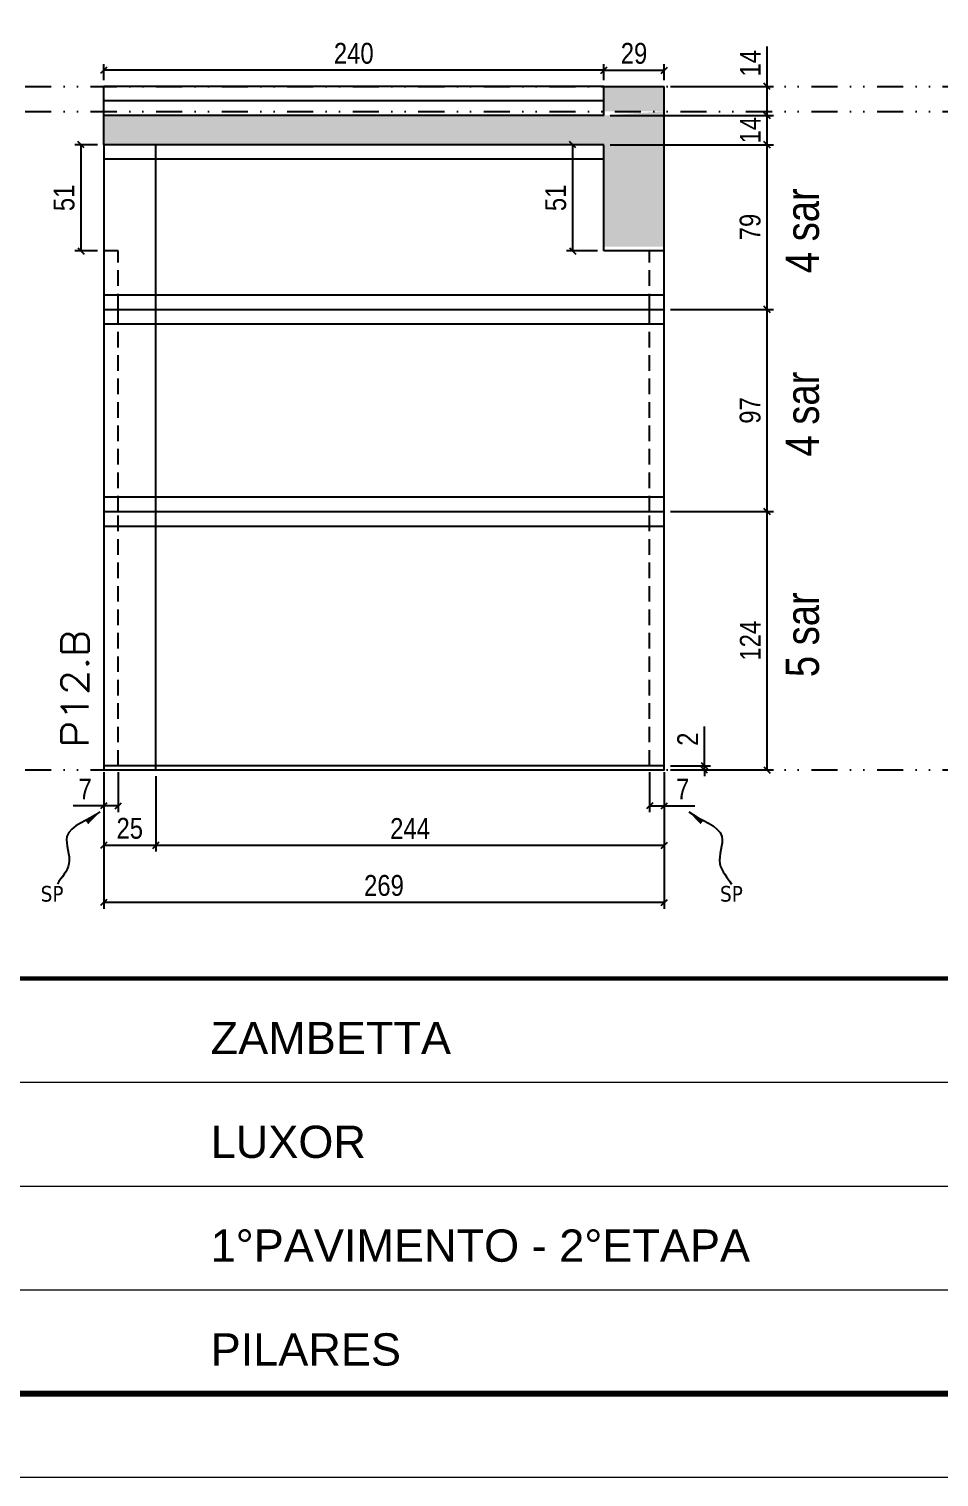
# Model space of a CAD drawing. Extents: x 14400 to 20667, y -21631 to 6985.
# Drawn here: x 16623 to 17060, y 3638 to 4332 of the extents above; entities that cross this region are included whole.
import ezdxf

# ---------------------------------------------------------------- set-up
doc = ezdxf.new("R2010")
doc.units = 0
for name, pattern in [('CONTINUO', [0]), ('DASHED', [0.75, 0.5, -0.25]), ('DIVIDE2', [0.625, 0.25, -0.125, 0, -0.125, 0, -0.125]), ('HIDDEN', [0.375, 0.25, -0.125])]:
    doc.linetypes.add(name, pattern=pattern)
for name, color, linetype in [('COTA', 241, 'Continuous'), ('NOMENCLATURA', 7, 'Continuous'), ('Nível', 160, 'Continuous'), ('Painéis', 200, 'Continuous'), ('SARR_2.2x7', 40, 'Continuous'), ('texto', 7, 'Continuous')]:
    doc.layers.add(name, color=color, linetype=linetype)
for name, color, linetype, lineweight in [('Folhas', 255, 'Continuous', 9), ('SARRAFO DE PRESSAO', 251, 'DASHED', 9), ('Texto Seção', 7, 'Continuous', 15)]:
    doc.layers.add(name, color=color, linetype=linetype, lineweight=lineweight)
doc.styles.add('ARIAL', font='arial.ttf')
doc.styles.add('ARIAL_NARROW', font='ARIALN.TTF', dxfattribs={"height": 0.2})
doc.styles.add('COTA TECNICA', font='techl___.ttf', dxfattribs={"height": 10})
doc.styles.add('COTA TECNICA-50', font='techl___.ttf', dxfattribs={"height": 10})
doc.styles.add('REGUA-120', font='ROMANS.shx', dxfattribs={"height": 15})
doc.styles.get("Standard").update_dxf_attribs({"font": 'arial.ttf'})
doc.dimstyles.new('COTA PAINEL-50', dxfattribs={"dimtxt": 10, "dimasz": 3, "dimexe": 3, "dimexo": 3, "dimgap": 3, "dimtad": 1, "dimdec": 1, "dimzin": 12, "dimdsep": 46, "dimtxsty": 'COTA TECNICA-50', "dimblk1": 'OBLIQUE', "dimblk2": 'OBLIQUE', "dimsah": 1, "dimcen": 0.9, "dimclrd": 4, "dimclre": 4, "dimclrt": 240, "dimadec": 1, "dimazin": 3, "dimtfac": 1, "dimtdec": 1, "dimtmove": 0, "dimatfit": 3, "dimfxl": 1, "dimtolj": 1, "dimtzin": 12, "dimarcsym": 0})
doc.dimstyles.new('PAINEL', dxfattribs={"dimtxt": 10, "dimasz": 3, "dimexe": 3, "dimexo": 3, "dimgap": 3, "dimtad": 1, "dimdec": 1, "dimzin": 12, "dimdsep": 46, "dimtxsty": 'COTA TECNICA', "dimblk1": 'OBLIQUE', "dimblk2": 'OBLIQUE', "dimsah": 1, "dimcen": 0.9, "dimclrd": 4, "dimclre": 4, "dimclrt": 240, "dimadec": 1, "dimazin": 3, "dimtfac": 1, "dimtdec": 1, "dimtmove": 0, "dimatfit": 3, "dimfxl": 1, "dimtolj": 1, "dimtzin": 12, "dimarcsym": 0})
doc.dimstyles.get("Standard").update_dxf_attribs({"dimtxt": 0.18, "dimasz": 0.18, "dimexe": 0.18, "dimexo": 0.0625, "dimgap": 0.09, "dimtad": 0, "dimtih": 1, "dimtoh": 1, "dimdec": 4, "dimzin": 0, "dimdsep": 46, "dimtxsty": 'Standard', "dimcen": 0.09, "dimadec": 0, "dimazin": 0, "dimtfac": 1, "dimtdec": 4, "dimtofl": 0, "dimtmove": 0, "dimatfit": 3, "dimfxl": 1, "dimtolj": 1, "dimtzin": 0, "dimarcsym": 0})

# ---------------------------------------------------------------- blocks, each defined once
blk = doc.blocks.new('9999999999')
at = {"color": 30, "linetype": 'CONTINUO'}
for p, q in [((98564.56, 34379.64), (99583.98, 34379.64)), ((98564.56, 34329.83), (99487.98, 34329.83)), ((98564.56, 34280.02), (99487.98, 34280.02))]:
    blk.add_line(p, q, dxfattribs=at)
at = {"color": 30, "linetype": 'CONTINUO', "const_width": 2}
blk.add_lwpolyline([(99583.98, 34230.21), (99583.98, 34414.45, 0.414214), (99568.98, 34429.45), (98228.98, 34429.45, 0.414214), (98213.98, 34414.45), (98213.98, 34245.21, 0.414214), (98228.98, 34230.21), (99583.98, 34230.21)], format="xyb", dxfattribs=at)
at = {"layer": 'Folhas'}
blk.add_lwpolyline([(98138.98, 34190.21), (99623.98, 34190.21), (99623.98, 35240.21), (98138.98, 35240.21)], close=True, dxfattribs=at)
at = {"layer": 'Folhas', "color": 30, "const_width": 3}
blk.add_lwpolyline([(98213.98, 34230.21), (99583.98, 34230.21), (99583.98, 35200.21), (98213.98, 35200.21)], close=True, dxfattribs=at)
at = {"color": 7, "linetype": 'Continuous', "ltscale": 5, "style": 'ARIAL'}
for s, height, p in [('ZAMBETTA', 15.483, (98837.68, 34393.13)), ('LUXOR', 15.483, (98837.68, 34343.32)), ('1°PAVIMENTO - 2°ETAPA', 15.4829, (98837.68, 34293.51)), ('PILARES', 15.483, (98837.68, 34243.7))]:
    blk.add_text(s, height=height, dxfattribs=at).set_placement(p)
blk = doc.blocks.new('_Oblique')
at = {"color": 0, "linetype": 'ByBlock', "lineweight": -2}
blk.add_line((-0.5, -0.5), (0.5, 0.5), dxfattribs=at)
blk = doc.blocks.new('*D737')
at = {"layer": 'COTA', "color": 4, "lineweight": -2, "transparency": 16777216}
for p, q in [((16659.34, 3975.86), (16659.34, 3910.24)), ((16928.34, 3975.86), (16928.34, 3910.24)), ((16928.34, 3913.24), (16659.34, 3913.24))]:
    blk.add_line(p, q, dxfattribs=at)
at = {"layer": 'Defpoints', "color": 0, "transparency": 16777216}
for p in [(16659.34, 3978.86), (16928.34, 3978.86), (16659.34, 3913.24)]:
    blk.add_point(p, dxfattribs=at)
at = {"layer": 'COTA', "color": 4, "lineweight": -2, "transparency": 16777216, "xscale": 3, "yscale": 3, "zscale": 3, "rotation": 180}
blk.add_blockref('_Oblique', (16659.34, 3913.24), dxfattribs=at)
at = {"layer": 'COTA', "color": 4, "lineweight": -2, "transparency": 16777216, "xscale": 3, "yscale": 3, "zscale": 3}
blk.add_blockref('_Oblique', (16928.34, 3913.24), dxfattribs=at)
at = {"layer": 'COTA', "color": 240, "transparency": 16777216, "insert": (16793.84, 3921.37), "char_height": 10, "attachment_point": 5, "style": 'COTA TECNICA'}
blk.add_mtext('\\A1;269', dxfattribs=at)
blk = doc.blocks.new('*D738')
at = {"layer": 'COTA', "color": 4, "lineweight": -2, "transparency": 16777216}
for p, q in [((16921.34, 3975.86), (16921.34, 3956.62)), ((16928.34, 3973.86), (16928.34, 3956.62)), ((16921.34, 3959.62), (16928.34, 3959.62)), ((16928.34, 3959.62), (16943.07, 3959.62))]:
    blk.add_line(p, q, dxfattribs=at)
at = {"layer": 'Defpoints', "color": 0, "transparency": 16777216}
for p in [(16921.34, 3978.86), (16928.34, 3976.86), (16928.34, 3959.62)]:
    blk.add_point(p, dxfattribs=at)
at = {"layer": 'COTA', "color": 4, "lineweight": -2, "transparency": 16777216, "xscale": 3, "yscale": 3, "zscale": 3, "rotation": 180}
blk.add_blockref('_Oblique', (16921.34, 3959.62), dxfattribs=at)
at = {"layer": 'COTA', "color": 4, "lineweight": -2, "transparency": 16777216, "xscale": 3, "yscale": 3, "zscale": 3}
blk.add_blockref('_Oblique', (16928.34, 3959.62), dxfattribs=at)
at = {"layer": 'COTA', "color": 240, "transparency": 16777216, "insert": (16937.2, 3967.69), "char_height": 10, "attachment_point": 5, "style": 'COTA TECNICA-50'}
blk.add_mtext('\\A1;7', dxfattribs=at)
blk = doc.blocks.new('*D739')
at = {"layer": 'COTA', "color": 4, "lineweight": -2, "transparency": 16777216}
for p, q in [((16666.34, 3975.86), (16666.34, 3956.62)), ((16659.34, 3973.86), (16659.34, 3956.62)), ((16659.34, 3959.62), (16644.61, 3959.62)), ((16666.34, 3959.62), (16659.34, 3959.62))]:
    blk.add_line(p, q, dxfattribs=at)
at = {"layer": 'Defpoints', "color": 0, "transparency": 16777216}
for p in [(16659.34, 3976.86), (16666.34, 3978.86), (16659.34, 3959.62)]:
    blk.add_point(p, dxfattribs=at)
at = {"layer": 'COTA', "color": 4, "lineweight": -2, "transparency": 16777216, "xscale": 3, "yscale": 3, "zscale": 3, "rotation": 180}
blk.add_blockref('_Oblique', (16659.34, 3959.62), dxfattribs=at)
at = {"layer": 'COTA', "color": 4, "lineweight": -2, "transparency": 16777216, "xscale": 3, "yscale": 3, "zscale": 3}
blk.add_blockref('_Oblique', (16666.34, 3959.62), dxfattribs=at)
at = {"layer": 'COTA', "color": 240, "transparency": 16777216, "insert": (16650.47, 3967.69), "char_height": 10, "attachment_point": 5, "style": 'COTA TECNICA-50'}
blk.add_mtext('\\A1;7', dxfattribs=at)
blk = doc.blocks.new('*D740')
at = {"layer": 'COTA', "color": 4, "lineweight": -2, "transparency": 16777216}
for p, q in [((16947.59, 3978.86), (16947.59, 3997.66)), ((16931.34, 3978.86), (16950.59, 3978.86)), ((16931.34, 3976.86), (16950.59, 3976.86)), ((16947.59, 3976.86), (16947.59, 3978.86)), ((16947.59, 3976.86), (16947.59, 3973.86))]:
    blk.add_line(p, q, dxfattribs=at)
at = {"layer": 'Defpoints', "color": 0, "transparency": 16777216}
for p in [(16928.34, 3978.86), (16928.34, 3976.86), (16947.59, 3976.86)]:
    blk.add_point(p, dxfattribs=at)
at = {"layer": 'COTA', "color": 4, "lineweight": -2, "transparency": 16777216, "xscale": 3, "yscale": 3, "zscale": 3}
for p, rotation in [((16947.59, 3978.86), 270), ((16947.59, 3976.86), 90)]:
    blk.add_blockref('_Oblique', p, dxfattribs=dict(at, rotation=rotation))
at = {"layer": 'COTA', "color": 240, "transparency": 16777216, "insert": (16939.59, 3991.61), "char_height": 10, "attachment_point": 5, "rotation": 90, "style": 'COTA TECNICA-50'}
blk.add_mtext('\\A1;2', dxfattribs=at)
blk = doc.blocks.new('*D741')
at = {"layer": 'COTA', "color": 4, "linetype": 'ByBlock', "lineweight": -2, "transparency": 16777216}
for p, q in [((16931.34, 4100.86), (16980.7, 4100.86)), ((16977.7, 3976.86), (16977.7, 4100.86)), ((16931.34, 3976.86), (16980.7, 3976.86))]:
    blk.add_line(p, q, dxfattribs=at)
at = {"layer": 'Defpoints', "color": 0, "linetype": 'ByBlock', "transparency": 16777216}
for p in [(16928.34, 4100.86), (16977.7, 4100.86), (16928.34, 3976.86)]:
    blk.add_point(p, dxfattribs=at)
at = {"layer": 'COTA', "color": 4, "linetype": 'ByBlock', "lineweight": -2, "transparency": 16777216, "xscale": 3, "yscale": 3, "zscale": 3}
for p, rotation in [((16977.7, 4100.86), 90), ((16977.7, 3976.86), 270)]:
    blk.add_blockref('_Oblique', p, dxfattribs=dict(at, rotation=rotation))
at = {"layer": 'COTA', "color": 240, "linetype": 'ByBlock', "transparency": 16777216, "insert": (16969.63, 4038.86), "char_height": 10, "attachment_point": 5, "rotation": 90, "style": 'COTA TECNICA'}
blk.add_mtext('\\A1;124', dxfattribs=at)
blk = doc.blocks.new('*D742')
at = {"layer": 'COTA', "color": 4, "lineweight": -2, "transparency": 16777216}
for p, q in [((16659.34, 3973.86), (16659.34, 3937.68)), ((16684.34, 3973.86), (16684.34, 3937.68)), ((16684.34, 3940.68), (16659.34, 3940.68))]:
    blk.add_line(p, q, dxfattribs=at)
at = {"layer": 'Defpoints', "color": 0, "transparency": 16777216}
for p in [(16659.34, 3976.86), (16684.34, 3976.86), (16659.34, 3940.68)]:
    blk.add_point(p, dxfattribs=at)
at = {"layer": 'COTA', "color": 4, "lineweight": -2, "transparency": 16777216, "xscale": 3, "yscale": 3, "zscale": 3, "rotation": 180}
blk.add_blockref('_Oblique', (16659.34, 3940.68), dxfattribs=at)
at = {"layer": 'COTA', "color": 4, "lineweight": -2, "transparency": 16777216, "xscale": 3, "yscale": 3, "zscale": 3}
blk.add_blockref('_Oblique', (16684.34, 3940.68), dxfattribs=at)
at = {"layer": 'COTA', "color": 240, "transparency": 16777216, "insert": (16671.84, 3948.79), "char_height": 10, "attachment_point": 5, "style": 'COTA TECNICA'}
blk.add_mtext('\\A1;25', dxfattribs=at)
blk = doc.blocks.new('*D743')
at = {"layer": 'COTA', "color": 4, "lineweight": -2, "transparency": 16777216}
for p, q in [((16684.34, 3973.86), (16684.34, 3937.68)), ((16928.34, 3973.86), (16928.34, 3937.68)), ((16928.34, 3940.68), (16684.34, 3940.68))]:
    blk.add_line(p, q, dxfattribs=at)
at = {"layer": 'Defpoints', "color": 0, "transparency": 16777216}
for p in [(16684.34, 3976.86), (16928.34, 3976.86), (16684.34, 3940.68)]:
    blk.add_point(p, dxfattribs=at)
at = {"layer": 'COTA', "color": 4, "lineweight": -2, "transparency": 16777216, "xscale": 3, "yscale": 3, "zscale": 3, "rotation": 180}
blk.add_blockref('_Oblique', (16684.34, 3940.68), dxfattribs=at)
at = {"layer": 'COTA', "color": 4, "lineweight": -2, "transparency": 16777216, "xscale": 3, "yscale": 3, "zscale": 3}
blk.add_blockref('_Oblique', (16928.34, 3940.68), dxfattribs=at)
at = {"layer": 'COTA', "color": 240, "transparency": 16777216, "insert": (16806.34, 3948.75), "char_height": 10, "attachment_point": 5, "style": 'COTA TECNICA'}
blk.add_mtext('\\A1;244', dxfattribs=at)
blk = doc.blocks.new('*D751')
at = {"layer": 'COTA', "color": 4, "lineweight": -2, "transparency": 16777216}
for p, q in [((16931.34, 4197.86), (16980.7, 4197.86)), ((16977.7, 4100.86), (16977.7, 4197.86)), ((16931.34, 4100.86), (16980.7, 4100.86))]:
    blk.add_line(p, q, dxfattribs=at)
at = {"layer": 'Defpoints', "color": 0, "transparency": 16777216}
for p in [(16928.34, 4197.86), (16977.7, 4197.86), (16928.34, 4100.86)]:
    blk.add_point(p, dxfattribs=at)
at = {"layer": 'COTA', "color": 4, "lineweight": -2, "transparency": 16777216, "xscale": 3, "yscale": 3, "zscale": 3}
for p, rotation in [((16977.7, 4197.86), 90), ((16977.7, 4100.86), 270)]:
    blk.add_blockref('_Oblique', p, dxfattribs=dict(at, rotation=rotation))
at = {"layer": 'COTA', "color": 240, "transparency": 16777216, "insert": (16969.6, 4149.36), "char_height": 10, "attachment_point": 5, "rotation": 90, "style": 'COTA TECNICA'}
blk.add_mtext('\\A1;97', dxfattribs=at)
blk = doc.blocks.new('*D760')
at = {"layer": 'COTA', "color": 4, "lineweight": -2, "transparency": 16777216}
for p, q in [((16899.34, 4307.86), (16899.34, 4315.54)), ((16928.34, 4307.86), (16928.34, 4315.54)), ((16899.34, 4312.54), (16928.34, 4312.54))]:
    blk.add_line(p, q, dxfattribs=at)
at = {"layer": 'Defpoints', "color": 0, "transparency": 16777216}
for p in [(16928.34, 4312.54), (16899.34, 4304.86), (16928.34, 4304.86)]:
    blk.add_point(p, dxfattribs=at)
at = {"layer": 'COTA', "color": 4, "lineweight": -2, "transparency": 16777216, "xscale": 3, "yscale": 3, "zscale": 3, "rotation": 180}
blk.add_blockref('_Oblique', (16899.34, 4312.54), dxfattribs=at)
at = {"layer": 'COTA', "color": 4, "lineweight": -2, "transparency": 16777216, "xscale": 3, "yscale": 3, "zscale": 3}
blk.add_blockref('_Oblique', (16928.34, 4312.54), dxfattribs=at)
at = {"layer": 'COTA', "color": 240, "transparency": 16777216, "insert": (16913.84, 4320.62), "char_height": 10, "attachment_point": 5, "style": 'COTA TECNICA'}
blk.add_mtext('\\A1;29', dxfattribs=at)
blk = doc.blocks.new('*D761')
at = {"layer": 'COTA', "color": 4, "lineweight": -2, "transparency": 16777216}
for p, q in [((16659.34, 4307.86), (16659.34, 4315.54)), ((16899.34, 4307.86), (16899.34, 4315.54)), ((16899.34, 4312.54), (16659.34, 4312.54))]:
    blk.add_line(p, q, dxfattribs=at)
at = {"layer": 'Defpoints', "color": 0, "transparency": 16777216}
for p in [(16659.34, 4312.54), (16659.34, 4304.86), (16899.34, 4304.86)]:
    blk.add_point(p, dxfattribs=at)
at = {"layer": 'COTA', "color": 4, "lineweight": -2, "transparency": 16777216, "xscale": 3, "yscale": 3, "zscale": 3, "rotation": 180}
blk.add_blockref('_Oblique', (16659.34, 4312.54), dxfattribs=at)
at = {"layer": 'COTA', "color": 4, "lineweight": -2, "transparency": 16777216, "xscale": 3, "yscale": 3, "zscale": 3}
blk.add_blockref('_Oblique', (16899.34, 4312.54), dxfattribs=at)
at = {"layer": 'COTA', "color": 240, "transparency": 16777216, "insert": (16779.34, 4320.64), "char_height": 10, "attachment_point": 5, "style": 'COTA TECNICA'}
blk.add_mtext('\\A1;240', dxfattribs=at)
blk = doc.blocks.new('*D769')
at = {"layer": 'COTA', "color": 4, "lineweight": -2, "transparency": 16777216}
for p, q in [((16902.34, 4276.86), (16980.7, 4276.86)), ((16977.7, 4197.86), (16977.7, 4276.86)), ((16931.34, 4197.86), (16980.7, 4197.86))]:
    blk.add_line(p, q, dxfattribs=at)
at = {"layer": 'Defpoints', "color": 0, "transparency": 16777216}
for p in [(16899.34, 4276.86), (16977.7, 4276.86), (16928.34, 4197.86)]:
    blk.add_point(p, dxfattribs=at)
at = {"layer": 'COTA', "color": 4, "lineweight": -2, "transparency": 16777216, "xscale": 3, "yscale": 3, "zscale": 3}
for p, rotation in [((16977.7, 4276.86), 90), ((16977.7, 4197.86), 270)]:
    blk.add_blockref('_Oblique', p, dxfattribs=dict(at, rotation=rotation))
at = {"layer": 'COTA', "color": 240, "transparency": 16777216, "insert": (16969.6, 4237.36), "char_height": 10, "attachment_point": 5, "rotation": 90, "style": 'COTA TECNICA'}
blk.add_mtext('\\A1;79', dxfattribs=at)
blk = doc.blocks.new('*D770')
at = {"layer": 'COTA', "color": 4, "lineweight": -2, "transparency": 16777216}
for p, q in [((16902.34, 4290.86), (16980.7, 4290.86)), ((16977.7, 4276.86), (16977.7, 4290.86)), ((16902.34, 4276.86), (16980.7, 4276.86))]:
    blk.add_line(p, q, dxfattribs=at)
at = {"layer": 'Defpoints', "color": 0, "transparency": 16777216}
for p in [(16899.34, 4290.86), (16977.7, 4290.86), (16899.34, 4276.86)]:
    blk.add_point(p, dxfattribs=at)
at = {"layer": 'COTA', "color": 4, "lineweight": -2, "transparency": 16777216, "xscale": 3, "yscale": 3, "zscale": 3}
for p, rotation in [((16977.7, 4290.86), 90), ((16977.7, 4276.86), 270)]:
    blk.add_blockref('_Oblique', p, dxfattribs=dict(at, rotation=rotation))
at = {"layer": 'COTA', "color": 240, "transparency": 16777216, "insert": (16969.63, 4283.86), "char_height": 10, "attachment_point": 5, "rotation": 90, "style": 'COTA TECNICA'}
blk.add_mtext('\\A1;14', dxfattribs=at)
blk = doc.blocks.new('*D771')
at = {"layer": 'COTA', "color": 4, "lineweight": -2, "transparency": 16777216}
for p, q in [((16977.7, 4304.86), (16977.7, 4323.98)), ((16931.34, 4304.86), (16980.7, 4304.86)), ((16977.7, 4290.86), (16977.7, 4304.86)), ((16902.34, 4290.86), (16980.7, 4290.86))]:
    blk.add_line(p, q, dxfattribs=at)
at = {"layer": 'Defpoints', "color": 0, "transparency": 16777216}
for p in [(16928.34, 4304.86), (16977.7, 4304.86), (16899.34, 4290.86)]:
    blk.add_point(p, dxfattribs=at)
at = {"layer": 'COTA', "color": 4, "lineweight": -2, "transparency": 16777216, "xscale": 3, "yscale": 3, "zscale": 3}
for p, rotation in [((16977.7, 4304.86), 90), ((16977.7, 4290.86), 270)]:
    blk.add_blockref('_Oblique', p, dxfattribs=dict(at, rotation=rotation))
at = {"layer": 'COTA', "color": 240, "transparency": 16777216, "insert": (16969.63, 4315.92), "char_height": 10, "attachment_point": 5, "rotation": 90, "style": 'COTA TECNICA'}
blk.add_mtext('\\A1;14', dxfattribs=at)
blk = doc.blocks.new('*D772')
at = {"layer": 'COTA', "color": 4, "lineweight": -2, "transparency": 16777216}
for p, q in [((16656.34, 4276.86), (16645.46, 4276.86)), ((16648.46, 4225.86), (16648.46, 4276.86)), ((16656.34, 4225.86), (16645.46, 4225.86))]:
    blk.add_line(p, q, dxfattribs=at)
at = {"layer": 'Defpoints', "color": 0, "transparency": 16777216}
for p in [(16648.46, 4276.86), (16659.34, 4276.86), (16659.34, 4225.86)]:
    blk.add_point(p, dxfattribs=at)
at = {"layer": 'COTA', "color": 4, "lineweight": -2, "transparency": 16777216, "xscale": 3, "yscale": 3, "zscale": 3}
for p, rotation in [((16648.46, 4276.86), 90), ((16648.46, 4225.86), 270)]:
    blk.add_blockref('_Oblique', p, dxfattribs=dict(at, rotation=rotation))
at = {"layer": 'COTA', "color": 240, "transparency": 16777216, "insert": (16640.35, 4251.36), "char_height": 10, "attachment_point": 5, "rotation": 90, "style": 'COTA TECNICA'}
blk.add_mtext('\\A1;51', dxfattribs=at)
blk = doc.blocks.new('*D781')
at = {"layer": 'COTA', "color": 4, "lineweight": -2, "transparency": 16777216}
for p, q in [((16896.34, 4276.86), (16881.41, 4276.86)), ((16884.41, 4225.86), (16884.41, 4276.86)), ((16896.34, 4225.86), (16881.41, 4225.86))]:
    blk.add_line(p, q, dxfattribs=at)
at = {"layer": 'Defpoints', "color": 0, "transparency": 16777216}
for p in [(16884.41, 4276.86), (16899.34, 4276.86), (16899.34, 4225.86)]:
    blk.add_point(p, dxfattribs=at)
at = {"layer": 'COTA', "color": 4, "lineweight": -2, "transparency": 16777216, "xscale": 3, "yscale": 3, "zscale": 3}
for p, rotation in [((16884.41, 4276.86), 90), ((16884.41, 4225.86), 270)]:
    blk.add_blockref('_Oblique', p, dxfattribs=dict(at, rotation=rotation))
at = {"layer": 'COTA', "color": 240, "transparency": 16777216, "insert": (16876.3, 4251.36), "char_height": 10, "attachment_point": 5, "rotation": 90, "style": 'COTA TECNICA'}
blk.add_mtext('\\A1;51', dxfattribs=at)

msp = doc.modelspace()

# ---------------------------------------------------------------- hatches: boundary and pattern name
at = {"layer": 'COTA'}
h = msp.add_hatch(dxfattribs=at)
h.set_pattern_fill('AR-CONC', color=256, scale=0.03)
h.set_pattern_definition([(50, (2055.3187, 2e-12), (5.4655401, -0.4781726), [0.5715, -6.2865]), (355, (2055.319, 2e-12), (-1.0573026, 5.7317054), [0.4572, -5.0292175]), (100.451445, (2055.774, -0.04), (4.4082374, 5.2535326), [0.4857003, -5.3427073]), (46.1842, (2055.319, 1.524), (8.1323712, -1.2612698), [0.85725, -9.42975]), (96.63556, (2055.9964, 1.419), (7.122124, 7.4227837), [0.7285507, -8.0140682]), (351.18415, (2055.319, 1.524), (7.122124, 7.4227837), [0.685799, -7.543792]), (21, (2056.0807, 1.143), (4.5484317, -3.067956), [0.5715, -6.2865]), (326, (2056.081, 1.143), (1.8540609, 5.525639), [0.4572, -5.0292]), (71.451445, (2056.46, 0.8873), (6.4024926, 2.457683), [0.4857003, -5.3426981]), (37.5, (2055.3187, 2e-12), (0.0926581, 2.53665117), [0, -4.96824, 0, -5.1054, 0, -5.04825]), (7.5, (2055.3187, 2e-12), (2.00458988, 3.00541724), [0, -2.91084, 0, -4.85394, 0, -1.92405]), (327.5, (2053.6195, 2e-12), (4.06771786, -0.17186232), [0, -1.905, 0, -5.9436, 0, -7.8867]), (317.5, (2052.8575, 2e-12), (4.44387544, 0.7627947), [0, -2.4765, 0, -3.94716, 0, -5.6007])])
h.paths.add_polyline_path([(16899.34, 4276.86), (16659.34, 4276.86), (16659.34, 4290.86), (16899.34, 4290.86), (16928.34, 4292.86), (16928.34, 4227.86), (16899.34, 4227.86)])
h.paths.add_polyline_path([(16899.34, 4304.86), (16928.34, 4304.86), (16928.34, 4292.86), (16899.34, 4292.86)])

# ---------------------------------------------------------------- linework, layer by layer
for p, q in [((16899.34, 4304.86), (16928.34, 4304.86)), ((16928.34, 4225.86), (16928.34, 4304.86)), ((16659.34, 4276.86), (16659.34, 4290.86)), ((16666.34, 4225.86), (16659.34, 4225.86))]:
    msp.add_line(p, q, dxfattribs=at)
at = {"layer": 'Nível', "color": 4, "linetype": 'DIVIDE2', "ltscale": 50}
for p, q in [((16086.97, 4304.86), (17456.97, 4304.86)), ((16086.97, 4292.86), (17456.97, 4292.86)), ((16086.97, 3976.86), (17456.97, 3976.86)), ((16086.97, 3976.86), (17456.97, 3976.86))]:
    msp.add_line(p, q, dxfattribs=at)
at = {"layer": 'Painéis'}
for p, q in [((16899.34, 4304.86), (16659.34, 4304.86)), ((16659.34, 4290.86), (16659.34, 4304.86)), ((16899.34, 4290.86), (16899.34, 4304.86)), ((16899.34, 4290.86), (16659.34, 4290.86)), ((16659.34, 4276.86), (16659.34, 3978.86)), ((16899.34, 4276.86), (16659.34, 4276.86)), ((16684.34, 3976.86), (16684.34, 4276.86)), ((16899.34, 4225.86), (16899.34, 4276.86)), ((16928.34, 4225.86), (16899.34, 4225.86)), ((16928.34, 3978.86), (16928.34, 4225.86)), ((16659.34, 4197.86), (16928.34, 4197.86)), ((16659.34, 4100.86), (16928.34, 4100.86))]:
    msp.add_line(p, q, dxfattribs=at)
msp.add_lwpolyline([(16928.34, 3978.86), (16659.34, 3978.86), (16659.34, 3976.86), (16928.34, 3976.86)], close=True, dxfattribs=at)
at = {"layer": 'SARR_2.2x7'}
for p, q in [((16899.34, 4297.86), (16659.34, 4297.86)), ((16899.34, 4269.86), (16659.34, 4269.86)), ((16659.34, 4204.86), (16928.34, 4204.86)), ((16659.34, 4190.86), (16928.34, 4190.86)), ((16659.34, 4107.86), (16928.34, 4107.86)), ((16659.34, 4093.86), (16928.34, 4093.86))]:
    msp.add_line(p, q, dxfattribs=at)
at = {"layer": 'SARR_2.2x7', "linetype": 'HIDDEN', "ltscale": 30}
for p, q in [((16666.34, 4197.86), (16666.34, 4225.86)), ((16921.34, 4197.86), (16921.34, 4225.86)), ((16666.34, 4100.86), (16666.34, 4197.86)), ((16921.34, 4100.86), (16921.34, 4197.86)), ((16666.34, 3978.86), (16666.34, 4100.86)), ((16921.34, 3978.86), (16921.34, 4100.86))]:
    msp.add_line(p, q, dxfattribs=at)

# ---------------------------------------------------------------- block references
at = {"layer": 'SARRAFO DE PRESSAO', "color": 6, "linetype": 'ByBlock'}
msp.add_blockref('9999999999', (-82127.01, -30552.63), dxfattribs=at)

# ---------------------------------------------------------------- texts
at = {"layer": 'NOMENCLATURA', "style": 'ARIAL_NARROW'}
for s, p in [('4 sar', (17002.58, 4215.22)), ('4 sar', (17002.58, 4127.22)), ('5 sar', (17002.58, 4021.38))]:
    msp.add_text(s, height=16, rotation=90, dxfattribs=at).set_placement(p)
at = {"layer": 'texto', "color": 0, "char_height": 7.5, "attachment_point": 5}
for insert in [(16634.56, 3917.37), (16960.58, 3917.37)]:
    msp.add_mtext('{\\fTahoma|b0|i0|c0|p34;\\C4;SP}', dxfattribs=dict(at, insert=insert))
at = {"layer": 'Texto Seção', "style": 'REGUA-120', "width": 1.1}
msp.add_text('P12.B', height=13, rotation=90, dxfattribs=at).set_placement((16652.09, 3987.62))

# ---------------------------------------------------------------- dimensions: what is measured, and where the dimension line sits
at = {"layer": 'COTA'}
for base, p1, p2, angle, dimstyle, picture, middle in [((16659.34, 4312.54), (16899.34, 4304.86), (16659.34, 4304.86), 180, 'PAINEL', '*D761', (16779.34, 4320.64)), ((16928.34, 4312.54), (16899.34, 4304.86), (16928.34, 4304.86), 180, 'PAINEL', '*D760', (16913.84, 4320.62)), ((16977.7, 4304.86), (16899.34, 4290.86), (16928.34, 4304.86), 90, 'PAINEL', '*D771', (16969.63, 4315.92)), ((16648.46, 4276.86), (16659.34, 4225.86), (16659.34, 4276.86), 90, 'PAINEL', '*D772', (16640.35, 4251.36)), ((16884.41, 4276.86), (16899.34, 4225.86), (16899.34, 4276.86), 90, 'PAINEL', '*D781', (16876.3, 4251.36)), ((16977.7, 4276.86), (16928.34, 4197.86), (16899.34, 4276.86), 90, 'PAINEL', '*D769', (16969.6, 4237.36)), ((16977.7, 4197.86), (16928.34, 4100.86), (16928.34, 4197.86), 90, 'PAINEL', '*D751', (16969.6, 4149.36)), ((16659.34, 3959.62), (16666.34, 3978.86), (16659.34, 3976.86), 180, 'COTA PAINEL-50', '*D739', (16650.47, 3967.69)), ((16684.34, 3940.68), (16928.34, 3976.86), (16684.34, 3976.86), 180, 'PAINEL', '*D743', (16806.34, 3948.75))]:
    dim = msp.add_linear_dim(base=base, p1=p1, p2=p2, angle=angle, dimstyle=dimstyle, dxfattribs=at)
    dim.commit()
    dim.dimension.update_dxf_attribs({"geometry": picture, "text_midpoint": middle})
for base, p1, p2, dimstyle, picture, middle in [((16977.7, 4290.86), (16899.34, 4276.86), (16899.34, 4290.86), 'PAINEL', '*D770', (16977.7, 4283.86)), ((16947.59, 3976.86), (16928.34, 3978.86), (16928.34, 3976.86), 'COTA PAINEL-50', '*D740', (16947.59, 3991.61))]:
    dim = msp.add_linear_dim(base=base, p1=p1, p2=p2, angle=90, dimstyle=dimstyle, dxfattribs=at)
    dim.commit()
    dim.dimension.update_dxf_attribs({"geometry": picture, "text_midpoint": middle, "dimtype": 160})
at = {"layer": 'COTA', "linetype": 'ByBlock'}
dim = msp.add_aligned_dim(p1=(16928.34, 3976.86), p2=(16928.34, 4100.86), distance=-49.37, dimstyle='PAINEL', dxfattribs=at)
dim.commit()
dim.dimension.update_dxf_attribs({"geometry": '*D741', "text_midpoint": (16969.63, 4038.86)})
at = {"layer": 'COTA'}
dim = msp.add_linear_dim(base=(16659.34, 3913.24), p1=(16928.34, 3978.86), p2=(16659.34, 3978.86), angle=180, dimstyle='PAINEL', override={"dimarcsym": 2}, dxfattribs=at)
dim.commit()
dim.dimension.update_dxf_attribs({"geometry": '*D737', "text_midpoint": (16793.84, 3921.37)})
dim = msp.add_linear_dim(base=(16659.34, 3940.68), p1=(16684.34, 3976.86), p2=(16659.34, 3976.86), angle=180, dimstyle='PAINEL', override={"dimtmove": 1}, dxfattribs=at)
dim.commit()
dim.dimension.update_dxf_attribs({"geometry": '*D742', "text_midpoint": (16671.84, 3940.68), "dimtype": 160})
dim = msp.add_linear_dim(base=(16928.34, 3959.62), p1=(16921.34, 3978.86), p2=(16928.34, 3976.86), dimstyle='COTA PAINEL-50', dxfattribs=at)
dim.commit()
dim.dimension.update_dxf_attribs({"geometry": '*D738', "text_midpoint": (16937.2, 3967.69)})

# ---------------------------------------------------------------- leaders
at = {"layer": 'COTA', "path_type": 1}
for points in [[(16657.51, 3956.68), (16641.72, 3944.84), (16642.65, 3931.84), (16637.09, 3922.06)], [(16940.17, 3956.68), (16955.95, 3944.84), (16955.03, 3931.84), (16960.58, 3922.06)]]:
    msp.add_leader(points, dimstyle='Standard', override={"dimasz": 8}, dxfattribs=at)

doc.saveas('drawing.dxf')
